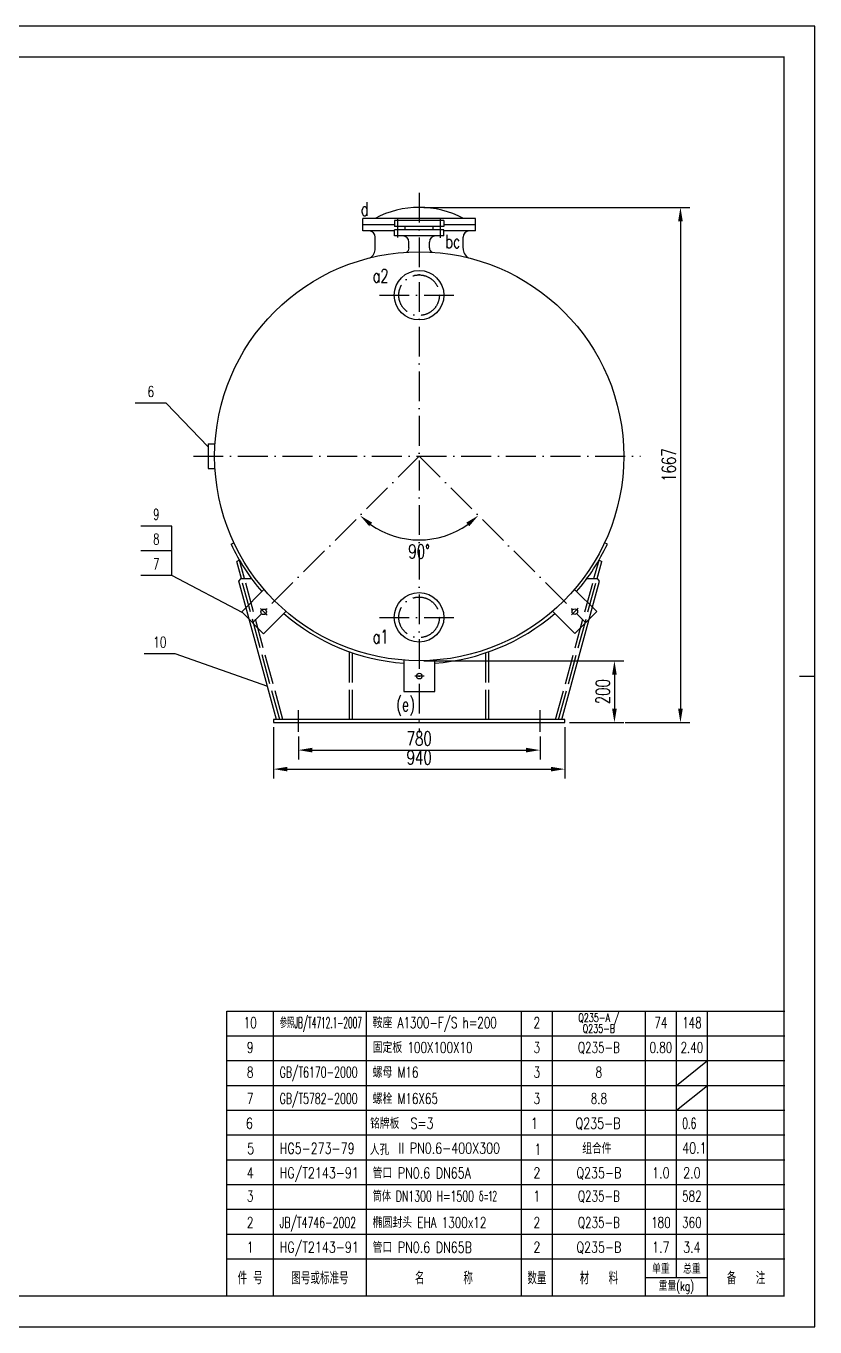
# Model space of a CAD drawing. Extents: x 15328 to 21268, y 5828 to 10028.
# Drawn here: x 18723 to 21268, y 5828 to 10028 of the extents above; entities that cross this region are included whole.
import ezdxf
from ezdxf.enums import TextEntityAlignment as Align

# ---------------------------------------------------------------- set-up
doc = ezdxf.new("R2010")
doc.units = 0
doc.header["$LTSCALE"] = 8
doc.linetypes.add('ACAD_ISO02W100', pattern=[15, 12, -3])
doc.linetypes.add('ACAD_ISO10W100', pattern=[18, 12, -3, 0, -3])
for name, color, linetype in [('1', 1, 'Continuous'), ('hgjy', 7, 'Continuous'), ('K1', 4, 'Continuous'), ('tank', 1, 'Continuous'), ('tankx', 2, 'ACAD_ISO10W100'), ('tanky', 7, 'Continuous'), ('xuxian', 7, 'ACAD_ISO02W100')]:
    doc.layers.add(name, color=color, linetype=linetype)
doc.styles.add('hzfs', font='simplex.shx', dxfattribs={"width": 0.7, "bigfont": 'hzfs.shx'})
doc.dimstyles.new('PVCAD$0', dxfattribs={"dimscale": 15, "dimtxt": 3, "dimasz": 3, "dimexe": 2, "dimexo": 1, "dimgap": 1, "dimtad": 1, "dimdec": 0, "dimzin": 0, "dimdsep": 46, "dimtxsty": 'hzfs', "dimcen": 2.5, "dimclrd": 4, "dimclre": 4, "dimadec": 0, "dimazin": 0, "dimtfac": 1, "dimtmove": 0, "dimatfit": 0, "dimfxl": 1, "dimarcsym": 0})
doc.dimstyles.new('PVCAD$2', dxfattribs={"dimscale": 15, "dimtxt": 3, "dimasz": 3, "dimexe": 2, "dimexo": 1, "dimgap": 1, "dimtad": 2, "dimtih": 1, "dimdec": 0, "dimzin": 0, "dimdsep": 46, "dimtxsty": 'hzfs', "dimcen": 2.5, "dimclrd": 4, "dimclre": 4, "dimadec": 0, "dimazin": 0, "dimtfac": 1, "dimtmove": 0, "dimatfit": 0, "dimfxl": 1, "dimarcsym": 0})

# ---------------------------------------------------------------- blocks, each defined once
blk = doc.blocks.new('*D136')
at = {"color": 4, "lineweight": -2}
blk.add_arc((19991.4, 8639.4), 270.1, 234.5557, 305.4443, dxfattribs=at)
at = {"color": 4}
for points in [[(19830, 8413.6), (19839.6, 8425), (19800.4, 8448.4)], [(20143.3, 8425), (20152.9, 8413.6), (20182.5, 8448.4)]]:
    blk.add_solid(points, dxfattribs=at)
at = {"layer": 'Defpoints', "color": 0}
for p in [(19991.4, 8639.4), (19991.4, 8639.4), (19921.5, 8378.5), (19454, 8102), (20528.8, 8102)]:
    blk.add_point(p, dxfattribs=at)
at = {"color": 0, "insert": (19991.4, 8331.7), "char_height": 45, "attachment_point": 5, "style": 'hzfs'}
blk.add_mtext('90°', dxfattribs=at)
blk = doc.blocks.new('*D137')
at = {"color": 4, "lineweight": -2}
for p, q in [((19601.4, 7734.4), (19601.4, 7660.8)), ((20381.4, 7734.4), (20381.4, 7660.8)), ((19646.4, 7690.8), (20336.4, 7690.8))]:
    blk.add_line(p, q, dxfattribs=at)
at = {"color": 4}
for points in [[(19646.4, 7698.3), (19646.4, 7683.3), (19601.4, 7690.8)], [(20336.4, 7698.3), (20336.4, 7683.3), (20381.4, 7690.8)]]:
    blk.add_solid(points, dxfattribs=at)
at = {"layer": 'Defpoints', "color": 0}
for p in [(19601.4, 7749.4), (20381.4, 7749.4), (20381.4, 7690.8)]:
    blk.add_point(p, dxfattribs=at)
at = {"color": 0, "insert": (19991.4, 7728.3), "char_height": 45, "attachment_point": 5, "style": 'hzfs'}
blk.add_mtext('780', dxfattribs=at)
blk = doc.blocks.new('*D138')
at = {"color": 4, "lineweight": -2}
for p, q in [((19521.4, 7764.4), (19521.4, 7599.4)), ((20461.4, 7764.4), (20461.4, 7599.4)), ((19566.4, 7629.4), (20416.4, 7629.4))]:
    blk.add_line(p, q, dxfattribs=at)
at = {"color": 4}
for points in [[(19566.4, 7636.9), (19566.4, 7621.9), (19521.4, 7629.4)], [(20416.4, 7636.9), (20416.4, 7621.9), (20461.4, 7629.4)]]:
    blk.add_solid(points, dxfattribs=at)
at = {"layer": 'Defpoints', "color": 0}
for p in [(19521.4, 7779.4), (20461.4, 7779.4), (20461.4, 7629.4)]:
    blk.add_point(p, dxfattribs=at)
at = {"color": 0, "insert": (19991.4, 7666.9), "char_height": 45, "attachment_point": 5, "style": 'hzfs'}
blk.add_mtext('940', dxfattribs=at)
blk = doc.blocks.new('*D139')
at = {"color": 4, "lineweight": -2}
for p, q in [((20006.4, 7979.4), (20651.3, 7979.4)), ((20621.3, 7934.4), (20621.3, 7824.4)), ((20476.4, 7779.4), (20651.3, 7779.4))]:
    blk.add_line(p, q, dxfattribs=at)
at = {"color": 4}
for points in [[(20613.8, 7934.4), (20628.8, 7934.4), (20621.3, 7979.4)], [(20613.8, 7824.4), (20628.8, 7824.4), (20621.3, 7779.4)]]:
    blk.add_solid(points, dxfattribs=at)
at = {"layer": 'Defpoints', "color": 0}
for p in [(19991.4, 7979.4), (20461.4, 7779.4), (20621.3, 7779.4)]:
    blk.add_point(p, dxfattribs=at)
at = {"color": 0, "insert": (20583.8, 7879.4), "char_height": 45, "attachment_point": 5, "rotation": 90, "style": 'hzfs'}
blk.add_mtext('200', dxfattribs=at)
blk = doc.blocks.new('*D140')
at = {"color": 4, "lineweight": -2}
for p, q in [((20006.4, 9442.9), (20864.4, 9442.9)), ((20834.4, 9397.9), (20834.4, 7824.4)), ((20656.3, 7779.4), (20864.4, 7779.4))]:
    blk.add_line(p, q, dxfattribs=at)
at = {"color": 4}
for points in [[(20826.9, 9397.9), (20841.9, 9397.9), (20834.4, 9442.9)], [(20826.9, 7824.4), (20841.9, 7824.4), (20834.4, 7779.4)]]:
    blk.add_solid(points, dxfattribs=at)
at = {"layer": 'Defpoints', "color": 0}
for p in [(19991.4, 9442.9), (20641.3, 7779.4), (20834.4, 7779.4)]:
    blk.add_point(p, dxfattribs=at)
at = {"color": 0, "insert": (20796.9, 8611.1), "char_height": 45, "attachment_point": 5, "rotation": 90, "style": 'hzfs'}
blk.add_mtext('1667', dxfattribs=at)

msp = doc.modelspace()

# ---------------------------------------------------------------- linework, layer by layer
for p, q in [((21268.4, 10028.4), (15328.4, 10028.4)), ((21268.4, 5828.4), (21268.4, 10028.4)), ((21268.4, 7928.4), (21218.4, 7928.4)), ((15328.4, 5828.4), (21268.4, 5828.4))]:
    msp.add_line(p, q)
at = {"linetype": 'ByBlock'}
for p, q in [((19310.8, 8679.4), (19310.8, 8599.4)), ((19310.8, 8679.4), (19332.5, 8679.4)), ((19310.8, 8599.4), (19332.5, 8599.4))]:
    msp.add_line(p, q, dxfattribs=at)
at = {"layer": '1'}
for p, q in [((20173.1, 9406.9), (19809.8, 9406.9)), ((19809.8, 9366.9), (19809.8, 9406.9)), ((19911.4, 9386.9), (19809.8, 9386.9)), ((19911.4, 9366.9), (19809.8, 9366.9)), ((20071.4, 9400.9), (19911.4, 9400.9)), ((19911.4, 9400.9), (19911.4, 9380.9)), ((20071.4, 9380.9), (19911.4, 9380.9)), ((20071.4, 9370.9), (19911.4, 9370.9)), ((19911.4, 9350.9), (19911.4, 9370.9)), ((19946.4, 9370.9), (19946.4, 9380.9)), ((20036.4, 9370.9), (20036.4, 9380.9)), ((20071.4, 9400.9), (20071.4, 9380.9)), ((20173.1, 9386.9), (20071.4, 9386.9)), ((20071.4, 9350.9), (20071.4, 9370.9)), ((20173.1, 9366.9), (20071.4, 9366.9)), ((20173.1, 9366.9), (20173.1, 9406.9)), ((19849.8, 9310.7), (19849.8, 9346.9)), ((20071.4, 9350.9), (19911.4, 9350.9)), ((19958.4, 9312.5), (19958.4, 9330.9)), ((20024.4, 9312.5), (20024.4, 9330.9)), ((20133.1, 9310.7), (20133.1, 9346.9))]:
    msp.add_line(p, q, dxfattribs=at)
at = {"layer": '1', "linetype": 'ByBlock'}
for p, q in [((19490.5, 8209.1), (19418.7, 8137.3)), ((20564.2, 8137.9), (20492.4, 8209.7)), ((19418.7, 8137.3), (19489.4, 8066.6)), ((19489.4, 8066.6), (19561.2, 8138.4)), ((20421.7, 8139), (20493.5, 8067.2)), ((20493.5, 8067.2), (20564.2, 8137.9)), ((19941.6, 7981.2), (19941.6, 7879.7)), ((20041.6, 7879.7), (20041.6, 7981.2)), ((19941.6, 7879.7), (20041.6, 7879.7))]:
    msp.add_line(p, q, dxfattribs=at)
for centre in [(19489.4, 8137.3), (20493.5, 8137.9), (19991.6, 7929.7)]:
    msp.add_circle(centre, 9, dxfattribs=at)
at = {"layer": '1'}
for centre, radius, start, end in [((19991.4, 9142.9), 300, 61.6424, 118.3576), ((19829.8, 9346.9), 20, 0, 90), ((20153.1, 9346.9), 20, 90, 180), ((19938.4, 9330.9), 20, 0, 90), ((20044.4, 9330.9), 20, 90, 180), ((19813.5, 9311), 36.3, 300.9018, 359.436), ((19943.2, 9312), 15.3, 296.5327, 1.806), ((20039.7, 9312), 15.3, 178.194, 243.4673), ((20169.4, 9311), 36.3, 180.564, 239.0982)]:
    msp.add_arc(centre, radius, start, end, dxfattribs=at)
at = {"layer": 'K1', "const_width": 4}
msp.add_lwpolyline([(21168.4, 5928.4), (21168.4, 9928.4), (15578.4, 9928.4), (15578.4, 5928.4)], close=True, dxfattribs=at)
at = {"layer": 'tank'}
for p, q in [((19384.3, 8356.1), (19393.3, 8360.4)), ((20598.6, 8356.1), (20589.6, 8360.4)), ((19411.2, 8304.4), (19402.6, 8299.4)), ((19417.5, 8244.4), (19402.6, 8299.4)), ((19427.5, 8244.4), (19411.2, 8304.4)), ((20555.3, 8244.4), (20571.7, 8304.4)), ((20565.4, 8244.4), (20580.3, 8299.4)), ((20571.7, 8304.4), (20580.3, 8299.4)), ((19409.9, 8235.7), (19416.5, 8244.4)), ((19531.4, 7789.4), (19409.9, 8235.7)), ((19416.5, 8244.4), (19450.3, 8244.4)), ((20451.4, 7789.4), (20573, 8235.7)), ((20532.6, 8244.4), (20566.4, 8244.4)), ((20573, 8235.7), (20566.4, 8244.4))]:
    msp.add_line(p, q, dxfattribs=at)
at = {"layer": 'tank', "linetype": 'ByBlock'}
msp.add_line((19371.2, 5928.4), (19371.2, 6848.4), dxfattribs=at)
at = {"layer": 'tank'}
msp.add_lwpolyline([(19521.4, 7779.4), (20461.4, 7779.4), (20461.4, 7789.4), (19521.4, 7789.4), (19521.4, 7779.4)], dxfattribs=at)
msp.add_circle((19991.4, 8639.4), 660, dxfattribs=at)
at = {"layer": 'tank', "linetype": 'ByBlock'}
for centre in [(19991, 9159.4), (19991, 8119.4)]:
    msp.add_circle(centre, 80, dxfattribs=at)
at = {"layer": 'tank'}
for start, end in [(205.0078, 220.7202), (319.3166, 334.9922), (229.2798, 265.731), (274.2906, 310.7571)]:
    msp.add_arc((19991.4, 8639.4), 670, start, end, dxfattribs=at)
at = {"layer": 'tankx'}
for p, q in [((19991.4, 9490), (19991.4, 7747.8)), ((20059.3, 9408.5), (20059.3, 9344.4)), ((19921.1, 9407.7), (19921.1, 9345.2)), ((19863.2, 9159.4), (20119.7, 9159.4)), ((19262.6, 8639.4), (20705.7, 8639.4)), ((19991.4, 8639.4), (19454, 8102)), ((19991.4, 8639.4), (20528.8, 8102)), ((20504.6, 8149.1), (20483.2, 8127.6)), ((19500.6, 8126.2), (19479.1, 8147.6)), ((19863.2, 8119.4), (20119.7, 8119.4)), ((20007.3, 7929.7), (19977, 7929.7)), ((19601.4, 7749.4), (19601.4, 7819.4)), ((20381.4, 7749.4), (20381.4, 7819.4))]:
    msp.add_line(p, q, dxfattribs=at)
for centre in [(19991, 9159.4), (19991, 8119.4)]:
    msp.add_circle(centre, 65.5, dxfattribs=at)
at = {"layer": 'tanky'}
for p, q in [((19175.4, 8810.9), (19075.4, 8810.9)), ((19310.8, 8669.5), (19175.4, 8810.9)), ((19193.1, 8414.2), (19093.1, 8414.2)), ((19193.1, 8254.2), (19193.1, 8414.2)), ((19193.1, 8334.2), (19093.1, 8334.2)), ((19193.1, 8254.2), (19093.1, 8254.2)), ((19422.1, 8134), (19193.1, 8254.2)), ((19204.4, 8001.8), (19104.4, 8001.8)), ((19502.5, 7895.8), (19204.4, 8001.8))]:
    msp.add_line(p, q, dxfattribs=at)
at = {"layer": 'tanky', "linetype": 'ByBlock'}
for p, q in [((19371.2, 6848.4), (21171.2, 6848.4)), ((19521.2, 5928.4), (19521.2, 6848.4)), ((19821.2, 5928.4), (19821.2, 6848.4)), ((20321.2, 5928.4), (20321.2, 6848.4)), ((20421.2, 5928.4), (20421.2, 6848.4)), ((20721.2, 5928.4), (20721.2, 6848.4)), ((20821.2, 5988.4), (20821.2, 6848.4)), ((20921.2, 5928.4), (20921.2, 6848.4)), ((19371.2, 6768.4), (21171.2, 6768.4)), ((19371.2, 6688.4), (21171.2, 6688.4)), ((20821.2, 6608.4), (20921.2, 6688.4)), ((19371.2, 6608.4), (21171.2, 6608.4)), ((20821.2, 6528.4), (20921.2, 6608.4)), ((19371.2, 6528.4), (21171.2, 6528.4)), ((19371.2, 6448.4), (21171.2, 6448.4)), ((19371.2, 6368.4), (21171.2, 6368.4)), ((19371.2, 6288.4), (21171.2, 6288.4)), ((19371.2, 6208.4), (21171.2, 6208.4)), ((19371.2, 6128.4), (21171.2, 6128.4)), ((19371.2, 6048.4), (21171.2, 6048.4)), ((20721.2, 5988.4), (20921.2, 5988.4))]:
    msp.add_line(p, q, dxfattribs=at)
at = {"layer": 'xuxian'}
for p, q in [((19541.4, 7789.4), (19402.6, 8299.4)), ((19551.4, 7789.4), (19411.2, 8304.4)), ((20431.4, 7789.4), (20571.7, 8304.4)), ((20441.4, 7789.4), (20580.3, 8299.4)), ((19766.4, 7789.4), (19766.4, 8008.3)), ((19776.4, 7789.4), (19776.4, 8004.8)), ((20206.4, 7789.4), (20206.4, 8004.8)), ((20216.4, 7789.4), (20216.4, 8008.3))]:
    msp.add_line(p, q, dxfattribs=at)

# ---------------------------------------------------------------- texts
at = {"layer": 'hgjy', "style": 'hzfs', "width": 0.75}
for s, p in [('组合件', (20517.5, 6387.5)), ('5', (19436.3, 6386.8)), ('HG5-273-79', (19541.1, 6387.6)), ('人孔', (19832, 6383.9)), ('II PN0.6-400X300', (19924.9, 6388.2)), ('1', (20362.7, 6384.7)), ('40.1', (20840, 6388.5)), ('HG/T2143-91', (19541.2, 6308.4)), ('管口 PN0.6 DN65A', (19841.2, 6308)), ('HG/T2143-91', (19541.2, 6068.4)), ('管口 PN0.6 DN65B', (19841.2, 6068))]:
    msp.add_text(s, height=35, dxfattribs=at).set_placement(p)
for s, p in [('4', (19446.2, 6308.4)), ('2', (20371.2, 6308.4)), ('Q235-B', (20571.2, 6308.4)), ('1.0', (20771.2, 6308.4)), ('2.0', (20871.2, 6308.4)), ('1', (19446.2, 6068.4)), ('2', (20371.2, 6068.4)), ('Q235-B', (20571.2, 6068.4)), ('1.7', (20771.2, 6068.4)), ('3.4', (20871.2, 6068.4))]:
    msp.add_text(s, height=35, dxfattribs=at).set_placement(p, align=Align.CENTER)
at = {"layer": 'tanky', "style": 'hzfs', "width": 0.7}
for s, height, p in [('d', 43.8, (19815.3, 9437.6)), ('bc', 43.75, (20099.9, 9332.9)), ('a2', 43.75, (19866.8, 9222)), ('a1', 43.75, (19866.8, 8056.7)), ('(e)', 43.75, (19947.3, 7835))]:
    msp.add_text(s, height=height, dxfattribs=at).set_placement(p, align=Align.MIDDLE)
for s, p in [('6', (19125.4, 8830.9)), ('9', (19143.1, 8434.2)), ('8', (19143.1, 8354.2)), ('7', (19143.1, 8274.2)), ('10', (19154.4, 8021.8))]:
    msp.add_text(s, height=35, dxfattribs=at).set_placement(p, align=Align.CENTER)
at = {"layer": 'tanky', "linetype": 'ByBlock', "style": 'hzfs', "width": 0.7}
for s, height, p in [('10', 35, (19446.2, 6793.4)), ('2', 35, (20371.2, 6793.4)), ('Q235-A /', 27, (20571.2, 6813.4)), ('Q235-B', 27, (20571.2, 6778.4)), ('74', 35, (20771.2, 6793.4)), ('148', 35, (20871.2, 6793.4)), ('9', 35, (19446.2, 6713.4)), ('3', 35, (20371.2, 6713.4)), ('Q235-B', 35, (20571.2, 6713.4)), ('0.80', 35, (20771.2, 6713.4)), ('2.40', 35, (20871.2, 6713.4)), ('8', 35, (19446.2, 6633.4)), ('3', 35, (20371.2, 6633.4)), ('8', 35, (20571.2, 6633.4)), ('7', 35, (19446.2, 6548.4)), ('3', 35, (20371.2, 6548.4)), ('8.8', 35, (20571.2, 6548.4)), ('3', 35, (19446.2, 6233.4)), ('1', 35, (20371.2, 6233.4)), ('Q235-B', 35, (20571.2, 6233.4)), ('582', 35, (20871.2, 6233.4)), ('2', 35, (19446.2, 6148.4)), ('2', 35, (20371.2, 6148.4)), ('Q235-B', 35, (20571.2, 6148.4)), ('180', 35, (20771.2, 6148.4)), ('360', 35, (20871.2, 6148.4))]:
    msp.add_text(s, height=height, dxfattribs=at).set_placement(p, align=Align.CENTER)
at = {"layer": 'tanky', "linetype": 'ByBlock', "style": 'hzfs'}
for s, width, p in [('参照JB/T4712.1-2007', 0.5, (19541.2, 6793.4)), ('鞍座 A1300-F/S h=200', 0.7, (19841.2, 6793.4)), ('固定板 100X100X10', 0.7, (19841.2, 6713.4)), ('GB/T6170-2000', 0.63, (19541.2, 6633.4)), ('螺母 M16', 0.7, (19841.2, 6633.4)), ('GB/T5782-2000', 0.63, (19541.2, 6548.4)), ('螺栓 M16X65', 0.7, (19841.2, 6548.4)), ('筒体 DN1300 H=1500 δ=12', 0.63, (19841.2, 6233.4)), ('JB/T4746-2002', 0.63, (19541.2, 6148.4)), ('椭圆封头 EHA 1300x12', 0.7, (19841.2, 6148.4))]:
    msp.add_text(s, height=35, dxfattribs=dict(at, width=width)).set_placement(p)
at = {"layer": 'tanky', "linetype": 'ByBlock', "lineweight": 13, "style": 'hzfs'}
for s, width, p in [('6', 0.75, (19443.5, 6468.4)), ('1', 0.75, (20362.9, 6468.4)), ('Q235-B', 0.75, (20568.5, 6468.4)), ('0.6', 0.6, (20862.9, 6468.4))]:
    msp.add_text(s, height=35, dxfattribs=dict(at, width=width)).set_placement(p, align=Align.CENTER)
at = {"layer": 'tanky', "linetype": 'ByBlock', "lineweight": 13, "style": 'hzfs', "width": 0.75}
msp.add_text('铭牌板  S=3', height=35, dxfattribs=at).set_placement((19832.9, 6468.4))
at = {"layer": 'tanky', "linetype": 'ByBlock', "style": 'hzfs', "width": 0.7}
for s, height, p in [('件 号', 40, (19446.2, 5988.4)), ('图号或标准号', 40, (19671.2, 5988.4)), ('名      称', 40, (20071.2, 5988.4)), ('数量', 40, (20371.2, 5988.4)), ('材   料', 40, (20571.2, 5988.4)), ('单重', 30, (20771.2, 6018.4)), ('总重', 30, (20871.2, 6018.4)), ('备   注', 40, (21046.2, 5988.4)), ('重量(kg)', 30, (20821.2, 5958.4))]:
    msp.add_text(s, height=height, dxfattribs=at).set_placement(p, align=Align.MIDDLE)

# ---------------------------------------------------------------- dimensions: what is measured, and where the dimension line sits
dim = msp.add_linear_dim(base=(20834.4, 7779.4), p1=(19991.4, 9442.9), p2=(20641.3, 7779.4), angle=90, text='1667', dimstyle='PVCAD$0')
dim.commit()
dim.dimension.update_dxf_attribs({"geometry": '*D140', "text_midpoint": (20796.9, 8611.1)})
dim = msp.add_angular_dim_2l(base=(19921.5, 8378.5), line1=((19991.4, 8639.4), (20528.8, 8102)), line2=((19991.4, 8639.4), (19454, 8102)), dimstyle='PVCAD$2')
dim.commit()
dim.dimension.update_dxf_attribs({"geometry": '*D136', "text_midpoint": (19991.4, 8331.7)})
dim = msp.add_linear_dim(base=(20621.3, 7779.4), p1=(19991.4, 7979.4), p2=(20461.4, 7779.4), angle=90, dimstyle='PVCAD$0')
dim.commit()
dim.dimension.update_dxf_attribs({"geometry": '*D139', "text_midpoint": (20583.8, 7879.4)})
dim = msp.add_linear_dim(base=(20461.4, 7629.4), p1=(19521.4, 7779.4), p2=(20461.4, 7779.4), dimstyle='PVCAD$0')
dim.commit()
dim.dimension.update_dxf_attribs({"geometry": '*D138', "text_midpoint": (19991.4, 7629.4), "dimtype": 160})
dim = msp.add_linear_dim(base=(20381.4, 7690.8), p1=(19601.4, 7749.4), p2=(20381.4, 7749.4), dimstyle='PVCAD$0')
dim.commit()
dim.dimension.update_dxf_attribs({"geometry": '*D137', "text_midpoint": (19991.4, 7728.3)})

doc.saveas('drawing.dxf')
